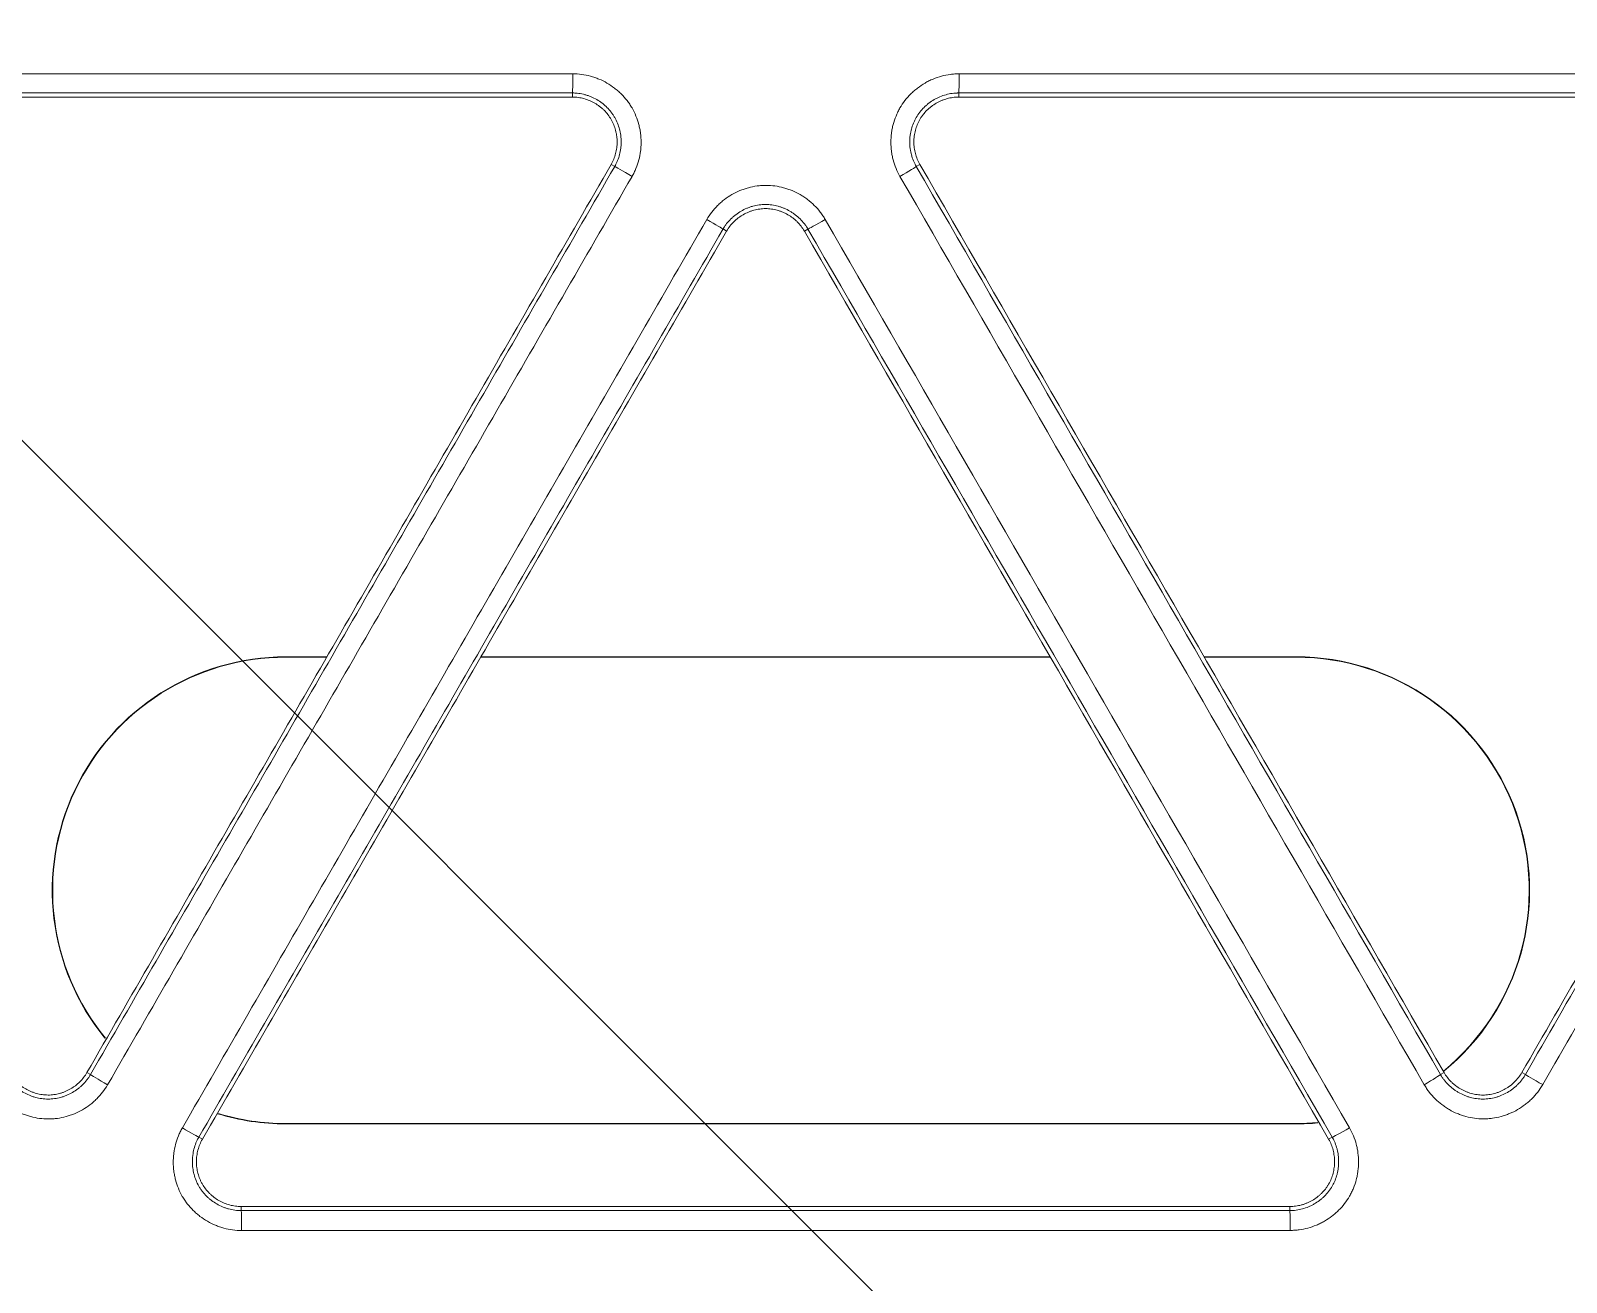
# Model space of a CAD drawing. Header units: inches. Extents: x 405346 to 489838, y -25612 to 14934.
# Drawn here: x 462986.79 to 463024.24, y 4109.05 to 4139.57 of the extents above; entities that cross this region are included whole.
import ezdxf

# ---------------------------------------------------------------- set-up
doc = ezdxf.new("R2010")
doc.units = ezdxf.units.IN
doc.header["$LTSCALE"] = 200
doc.header["$MEASUREMENT"] = 0
doc.layers.add('SS-EQ', color=2, linetype='Continuous', lineweight=20)

# ---------------------------------------------------------------- blocks, each defined once
blk = doc.blocks.new('4way무풍')
at = {"layer": 'SS-EQ'}
for p, q in [((339.635, -339.635), (-339.635, 339.635)), ((205.27, -183.474), (205.27, -183.374)), ((214.692, -183.374), (214.692, -183.474)), ((206.303, -185.166), (206.217, -185.116)), ((213.744, -185.116), (213.657, -185.166)), ((209.033, -186.741), (208.946, -186.691)), ((211.015, -186.692), (210.928, -186.741)), ((199.285, -197.124), (198.28, -197.124)), ((198.28, -197.134), (198.28, -197.124)), ((198.28, -197.134), (199.279, -197.134)), ((203.033, -197.134), (216.928, -197.134)), ((216.923, -197.124), (203.039, -197.124)), ((222.92, -197.124), (220.676, -197.124)), ((220.682, -197.134), (222.92, -197.134)), ((222.92, -197.134), (222.92, -197.124)), ((193.43, -207.264), (193.516, -207.314)), ((226.445, -207.314), (226.531, -207.264)), ((228.427, -207.264), (228.513, -207.314)), ((222.92, -208.506), (198.28, -208.506)), ((198.28, -208.516), (198.28, -208.506)), ((198.28, -208.516), (222.92, -208.516)), ((222.92, -208.506), (222.92, -208.516)), ((196.159, -208.84), (196.246, -208.89)), ((223.716, -208.89), (223.802, -208.84)), ((197.193, -210.531), (197.193, -210.631)), ((222.768, -210.631), (222.768, -210.531))]:
    blk.add_line(p, q, dxfattribs=at)
for centre, radius, start, end in [((198.28, -202.82), 5.696, 90, 219.2428), ((198.28, -202.82), 5.686, 90, 219.3019), ((222.92, -202.82), 5.696, 309.2484, 90), ((222.92, -202.82), 5.686, 309.1978, 90), ((198.28, -202.82), 5.696, 253.0266, 270), ((198.28, -202.82), 5.686, 253.2066, 270), ((222.92, -202.82), 5.686, 270, 275.3747), ((222.92, -202.82), 5.696, 270, 275.3691)]:
    blk.add_arc(centre, radius, start, end, dxfattribs=at)
for centre, major_axis, ratio, start_param, end_param in [((205.269, -182.901), (0, -0.474), 0.024937, 0.034917, 1.556355), ((214.691, -182.901), (0, -0.474), 0.028442, 0.034921, 1.558661), ((206.714, -185.402), (-0.41, 0.237), 0.000374, 0.034907, 1.599735), ((213.247, -185.402), (0.41, 0.237), 0.025098, 4.729311, 6.248268), ((208.536, -186.454), (0.41, -0.237), 0.000088, 4.741604, 6.248279), ((211.424, -186.454), (-0.41, -0.237), 0.025282, 0.034918, 1.586532), ((193.926, -207.551), (-0.41, 0.237), 0.011852, 0.034909, 1.597127), ((226.034, -207.551), (-0.41, -0.237), 0.028052, 1.58547, 3.106672), ((228.923, -207.551), (0.41, -0.237), 0.000178, 3.176499, 4.744635), ((224.212, -208.603), (0.41, 0.237), 0.028239, 3.176513, 4.725917), ((195.749, -208.603), (0.41, -0.237), 0.011675, 4.738951, 6.248276), ((197.193, -211.104), (0, -0.474), 0.017066, 1.546912, 3.106605), ((222.768, -211.104), (0, -0.474), 0.024794, 1.552029, 3.106514)]:
    blk.add_ellipse(centre, major_axis=major_axis, ratio=ratio, start_param=start_param, end_param=end_param, dxfattribs=at)
for points, knots in [([(346.359, 0), (346.359, -27.812), (346.359, -55.624), (346.359, -97.341), (346.359, -111.247), (346.359, -139.059), (346.359, -152.965), (346.359, -180.777), (346.359, -194.683), (346.359, -222.494), (346.359, -236.4), (346.359, -257.259), (346.358, -264.212), (346.359, -272.903), (346.359, -274.641), (346.359, -277.249), (346.359, -278.118), (346.358, -279.856), (346.358, -280.725), (346.358, -282.029), (346.358, -282.463), (346.358, -283.333), (346.359, -283.767), (346.359, -284.419), (346.359, -284.636), (346.359, -285.071), (346.358, -285.288), (346.355, -285.723), (346.353, -285.94), (346.346, -286.374), (346.341, -286.592), (346.322, -287.243), (346.305, -287.678), (346.262, -288.546), (346.236, -288.98), (346.174, -289.849), (346.138, -290.283), (346.078, -290.934), (346.057, -291.151), (346.012, -291.585), (345.894, -292.666), (345.748, -293.741), (345.479, -295.45), (345.327, -296.299), (344.817, -298.834), (344.407, -300.505), (343.687, -302.982), (343.172, -304.624), (342.294, -307.059), (341.638, -308.663), (341.119, -309.858), (340.941, -310.256), (340.714, -310.751), (340.668, -310.85), (340.576, -311.047), (340.437, -311.343), (339.919, -312.422), (339.029, -314.158), (338.177, -315.66), (336.854, -317.881), (335.912, -319.32), (334.41, -321.418), (333.379, -322.796), (331.741, -324.801), (330.589, -326.095), (329.702, -327.051), (329.403, -327.366), (329.024, -327.758), (328.947, -327.836), (328.795, -327.992), (328.566, -328.224), (327.719, -329.07), (326.303, -330.412), (324.35, -332.111), (322.332, -333.722), (320.944, -334.738), (319.535, -335.724), (318.819, -336.202), (317.367, -337.13), (315.893, -338.028), (314.376, -338.866), (313.222, -339.473), (312.835, -339.671), (312.249, -339.963), (312.054, -340.059), (311.662, -340.249), (309.896, -341.094), (308.103, -341.848), (305.68, -342.75), (304.055, -343.316), (302.408, -343.813), (299.923, -344.506), (298.245, -344.898), (295.697, -345.382), (294.842, -345.525), (293.766, -345.682), (293.551, -345.712), (293.12, -345.771), (292.903, -345.799), (292.254, -345.88), (291.821, -345.929), (290.523, -346.062), (289.657, -346.132), (288.357, -346.21), (287.924, -346.232), (287.057, -346.265), (286.624, -346.277), (285.974, -346.288), (285.757, -346.291), (285.323, -346.293), (285.107, -346.294), (284.673, -346.294), (284.456, -346.294), (284.023, -346.294), (283.806, -346.293), (283.156, -346.293), (282.722, -346.293), (281.855, -346.293), (281.421, -346.293), (280.121, -346.293), (279.253, -346.294), (277.519, -346.294), (276.652, -346.294), (274.051, -346.294), (272.316, -346.294), (267.113, -346.294), (263.645, -346.293), (256.708, -346.293), (253.239, -346.294), (242.833, -346.294), (235.896, -346.294), (222.022, -346.294), (215.084, -346.294), (194.273, -346.294), (180.399, -346.294), (152.65, -346.294), (138.775, -346.294), (111.027, -346.294), (97.152, -346.294), (69.404, -346.294), (55.529, -346.294), (34.718, -346.294), (27.78, -346.294), (13.906, -346.294), (6.969, -346.294), (0.032, -346.294)], [0, 0, 0, 0, 0.125, 0.125, 0.1875, 0.1875, 0.25, 0.25, 0.3125, 0.3125, 0.375, 0.375, 0.40625, 0.40625, 0.414063, 0.414063, 0.417969, 0.417969, 0.421875, 0.421875, 0.423828, 0.423828, 0.425781, 0.425781, 0.426758, 0.426758, 0.427734, 0.427734, 0.428711, 0.428711, 0.429688, 0.429688, 0.431641, 0.431641, 0.433594, 0.433594, 0.435547, 0.435547, 0.436523, 0.436523, 0.4375, 0.441406, 0.441406, 0.445313, 0.445313, 0.453125, 0.453125, 0.457031, 0.460938, 0.464844, 0.464844, 0.466797, 0.466797, 0.467285, 0.467285, 0.467773, 0.46875, 0.472656, 0.476563, 0.476563, 0.484375, 0.484375, 0.488281, 0.492188, 0.496094, 0.496094, 0.498047, 0.498047, 0.498535, 0.498535, 0.499023, 0.5, 0.503906, 0.507813, 0.511719, 0.515625, 0.515625, 0.519531, 0.519531, 0.523438, 0.527344, 0.527344, 0.529297, 0.529297, 0.530273, 0.530273, 0.53125, 0.539063, 0.539063, 0.542969, 0.546875, 0.546875, 0.554688, 0.554688, 0.558594, 0.558594, 0.55957, 0.55957, 0.560547, 0.560547, 0.5625, 0.5625, 0.566406, 0.566406, 0.568359, 0.568359, 0.570313, 0.570313, 0.571289, 0.571289, 0.572266, 0.572266, 0.573242, 0.573242, 0.574219, 0.574219, 0.576172, 0.576172, 0.578125, 0.578125, 0.582031, 0.582031, 0.585938, 0.585938, 0.59375, 0.59375, 0.609375, 0.609375, 0.625, 0.625, 0.65625, 0.65625, 0.6875, 0.6875, 0.75, 0.75, 0.8125, 0.8125, 0.875, 0.875, 0.9375, 0.9375, 0.96875, 0.96875, 1, 1, 1, 1]), ([(0.032, -345.099), (6.961, -345.099), (13.891, -345.099), (27.75, -345.099), (34.679, -345.099), (55.467, -345.099), (69.326, -345.098), (97.044, -345.098), (110.903, -345.097), (138.621, -345.096), (152.48, -345.096), (180.197, -345.094), (194.056, -345.092), (214.845, -345.09), (221.774, -345.089), (235.633, -345.086), (242.562, -345.085), (256.421, -345.082), (263.351, -345.081), (272.013, -345.079), (273.745, -345.079), (276.343, -345.079), (277.21, -345.078), (278.942, -345.078), (279.808, -345.077), (281.107, -345.076), (281.541, -345.076), (282.407, -345.076), (282.84, -345.076), (283.706, -345.076), (284.139, -345.076), (284.789, -345.074), (285.005, -345.074), (285.438, -345.071), (285.655, -345.069), (286.304, -345.06), (286.737, -345.049), (287.602, -345.017), (288.034, -344.997), (289.33, -344.922), (290.194, -344.853), (291.488, -344.722), (291.92, -344.673), (292.566, -344.593), (292.782, -344.566), (293.212, -344.508), (294.286, -344.358), (295.351, -344.18), (297.891, -343.699), (299.563, -343.307), (302.039, -342.615), (303.679, -342.118), (305.297, -341.551), (307.709, -340.648), (309.296, -339.976), (311.056, -339.138), (311.349, -338.996), (311.641, -338.853), (311.836, -338.756), (311.933, -338.707), (312.418, -338.464), (312.803, -338.265), (313.951, -337.656), (314.704, -337.236), (316.19, -336.364), (316.921, -335.913), (318.363, -334.982), (319.073, -334.502), (320.472, -333.511), (321.849, -332.491), (323.849, -330.872), (325.784, -329.163), (327.03, -327.964), (327.795, -327.195), (327.947, -327.041), (328.25, -326.729), (328.401, -326.573), (328.849, -326.102), (329.145, -325.785), (330.019, -324.826), (331.153, -323.527), (332.763, -321.515), (333.776, -320.132), (334.759, -318.728), (335.235, -318.016), (336.157, -316.57), (336.603, -315.837), (337.465, -314.35), (338.296, -312.842), (339.065, -311.291), (339.481, -310.406), (339.527, -310.308), (339.618, -310.111), (339.754, -309.815), (340.065, -309.123), (340.322, -308.527), (340.821, -307.331), (341.451, -305.727), (342.288, -303.291), (342.776, -301.648), (343.454, -299.169), (343.836, -297.496), (344.302, -294.959), (344.439, -294.108), (344.619, -292.825), (344.702, -292.181), (344.786, -291.427), (344.82, -291.104), (344.842, -290.888), (344.853, -290.779), (344.946, -289.807), (345.01, -288.942), (345.078, -287.644), (345.096, -287.212), (345.116, -286.563), (345.122, -286.347), (345.13, -285.914), (345.133, -285.698), (345.138, -285.266), (345.139, -285.049), (345.14, -284.617), (345.14, -284.4), (345.141, -283.752), (345.141, -283.319), (345.141, -282.67), (345.141, -282.454), (345.141, -282.021), (345.141, -281.805), (345.142, -281.156), (345.142, -280.724), (345.143, -279.426), (345.143, -278.561), (345.144, -276.831), (345.144, -275.966), (345.145, -273.37), (345.145, -271.64), (345.146, -262.989), (345.148, -256.069), (345.152, -235.306), (345.154, -221.465), (345.157, -193.782), (345.159, -179.94), (345.161, -152.257), (345.161, -138.416), (345.162, -110.732), (345.163, -69.208), (345.164, -27.683), (345.164, 0)], [0, 0, 0, 0, 0.03125, 0.03125, 0.0625, 0.0625, 0.125, 0.125, 0.1875, 0.1875, 0.25, 0.25, 0.3125, 0.3125, 0.34375, 0.34375, 0.375, 0.375, 0.40625, 0.40625, 0.414063, 0.414063, 0.417969, 0.417969, 0.421875, 0.421875, 0.423828, 0.423828, 0.425781, 0.425781, 0.427734, 0.427734, 0.428711, 0.428711, 0.429688, 0.429688, 0.431641, 0.431641, 0.433594, 0.433594, 0.4375, 0.4375, 0.439453, 0.439453, 0.44043, 0.44043, 0.441406, 0.445313, 0.445313, 0.453125, 0.453125, 0.457031, 0.460938, 0.460938, 0.46875, 0.46875, 0.469727, 0.470215, 0.470215, 0.470703, 0.470703, 0.472656, 0.472656, 0.476563, 0.476563, 0.480469, 0.480469, 0.484375, 0.484375, 0.488281, 0.492188, 0.496094, 0.5, 0.5, 0.500977, 0.500977, 0.501953, 0.501953, 0.503906, 0.503906, 0.507813, 0.511719, 0.515625, 0.515625, 0.519531, 0.519531, 0.523438, 0.523438, 0.527344, 0.53125, 0.53125, 0.531738, 0.531738, 0.532227, 0.533203, 0.535156, 0.535156, 0.539063, 0.542969, 0.546875, 0.546875, 0.554688, 0.554688, 0.558594, 0.558594, 0.560547, 0.561523, 0.562012, 0.562012, 0.5625, 0.5625, 0.566406, 0.566406, 0.568359, 0.568359, 0.569336, 0.569336, 0.570313, 0.570313, 0.571289, 0.571289, 0.572266, 0.572266, 0.574219, 0.574219, 0.575195, 0.575195, 0.576172, 0.576172, 0.578125, 0.578125, 0.582031, 0.582031, 0.585938, 0.585938, 0.59375, 0.59375, 0.625, 0.625, 0.6875, 0.6875, 0.75, 0.75, 0.8125, 0.8125, 0.875, 1, 1, 1, 1]), ([(179.703, -182.91), (183.966, -182.909), (188.229, -182.909), (196.756, -182.908), (201.018, -182.908), (205.281, -182.907)], [0, 0, 0, 0, 0.5, 0.5, 1, 1, 1, 1]), ([(205.281, -182.907), (205.354, -182.907), (205.427, -182.912), (205.57, -182.932), (205.641, -182.946), (205.747, -182.975), (205.781, -182.985), (205.833, -183.003), (205.851, -183.01), (205.885, -183.022), (205.902, -183.029), (205.986, -183.064), (206.116, -183.129), (206.237, -183.209), (206.309, -183.264), (206.324, -183.276), (206.352, -183.299), (206.394, -183.334), (206.434, -183.371), (206.511, -183.448), (206.559, -183.502), (206.626, -183.588), (206.647, -183.618), (206.688, -183.678), (206.707, -183.709), (206.762, -183.804), (206.826, -183.935), (206.872, -184.072), (206.895, -184.16), (206.899, -184.178), (206.907, -184.214), (206.911, -184.231), (206.922, -184.285), (206.928, -184.321), (206.942, -184.429), (206.946, -184.502), (206.946, -184.61), (206.945, -184.665), (206.94, -184.72), (206.937, -184.756), (206.935, -184.774), (206.923, -184.865), (206.895, -185.008), (206.849, -185.145), (206.808, -185.246), (206.793, -185.279), (206.761, -185.345), (206.744, -185.378), (206.725, -185.409)], [0, 0, 0, 0, 0.0625, 0.0625, 0.125, 0.125, 0.15625, 0.15625, 0.171875, 0.171875, 0.1875, 0.1875, 0.25, 0.3125, 0.3125, 0.328125, 0.328125, 0.34375, 0.375, 0.375, 0.4375, 0.4375, 0.46875, 0.46875, 0.5, 0.5, 0.5625, 0.625, 0.625, 0.640625, 0.640625, 0.65625, 0.65625, 0.6875, 0.6875, 0.75, 0.75, 0.78125, 0.796875, 0.796875, 0.8125, 0.8125, 0.875, 0.9375, 0.9375, 0.96875, 0.96875, 1, 1, 1, 1]), ([(213.26, -185.409), (213.223, -185.345), (213.191, -185.28), (213.136, -185.146), (213.113, -185.077), (213.085, -184.972), (213.077, -184.936), (213.066, -184.882), (213.063, -184.864), (213.057, -184.828), (213.055, -184.81), (213.043, -184.72), (213.034, -184.575), (213.043, -184.43), (213.055, -184.339), (213.058, -184.321), (213.063, -184.285), (213.067, -184.267), (213.077, -184.213), (213.085, -184.178), (213.113, -184.073), (213.136, -184.004), (213.177, -183.904), (213.192, -183.87), (213.224, -183.805), (213.242, -183.772), (213.296, -183.677), (213.377, -183.557), (213.473, -183.448), (213.538, -183.384), (213.551, -183.372), (213.578, -183.347), (213.592, -183.334), (213.633, -183.298), (213.661, -183.275), (213.748, -183.209), (213.808, -183.169), (213.902, -183.115), (213.95, -183.089), (214, -183.065), (214.033, -183.05), (214.05, -183.043), (214.134, -183.007), (214.272, -182.96), (214.414, -182.931), (214.522, -182.916), (214.558, -182.913), (214.631, -182.908), (214.668, -182.906), (214.705, -182.906)], [0, 0, 0, 0, 0.0625, 0.0625, 0.125, 0.125, 0.15625, 0.15625, 0.171875, 0.171875, 0.1875, 0.1875, 0.25, 0.3125, 0.3125, 0.328125, 0.328125, 0.34375, 0.34375, 0.375, 0.375, 0.4375, 0.4375, 0.46875, 0.46875, 0.5, 0.5, 0.5625, 0.625, 0.625, 0.640625, 0.640625, 0.65625, 0.65625, 0.6875, 0.6875, 0.75, 0.75, 0.78125, 0.796875, 0.796875, 0.8125, 0.8125, 0.875, 0.9375, 0.9375, 0.96875, 0.96875, 1, 1, 1, 1]), ([(214.705, -182.906), (216.837, -182.906), (218.968, -182.906), (221.633, -182.905), (222.166, -182.905), (223.232, -182.905), (223.765, -182.905), (225.364, -182.905), (226.43, -182.905), (231.759, -182.905), (236.021, -182.904), (240.284, -182.904)], [0, 0, 0, 0, 0.25, 0.25, 0.3125, 0.3125, 0.375, 0.375, 0.5, 0.5, 1, 1, 1, 1]), ([(205.27, -183.374), (201.008, -183.374), (196.745, -183.374), (188.22, -183.374), (183.958, -183.374), (179.695, -183.374)], [0, 0, 0, 0, 0.5, 0.5, 1, 1, 1, 1]), ([(205.27, -183.474), (201.008, -183.474), (196.745, -183.474), (188.22, -183.474), (183.958, -183.474), (179.695, -183.474)], [0, 0, 0, 0, 0.5, 0.5, 1, 1, 1, 1]), ([(206.303, -185.166), (206.305, -185.163), (206.307, -185.16), (206.31, -185.154), (206.315, -185.146), (206.319, -185.137), (206.329, -185.119), (206.335, -185.108), (206.352, -185.072), (206.363, -185.048), (206.392, -184.976), (206.425, -184.878), (206.444, -184.776), (206.453, -184.711), (206.454, -184.698), (206.457, -184.672), (206.458, -184.659), (206.46, -184.62), (206.461, -184.594), (206.461, -184.516), (206.457, -184.464), (206.448, -184.387), (206.443, -184.361), (206.433, -184.309), (206.428, -184.284), (206.408, -184.208), (206.391, -184.159), (206.352, -184.063), (206.329, -184.016), (206.29, -183.948), (206.276, -183.926), (206.247, -183.883), (206.232, -183.862), (206.184, -183.8), (206.15, -183.762), (206.094, -183.707), (206.066, -183.68), (206.036, -183.655), (206.016, -183.639), (206.005, -183.63), (205.953, -183.591), (205.867, -183.533), (205.774, -183.487), (205.702, -183.457), (205.677, -183.448), (205.628, -183.431), (205.603, -183.423), (205.527, -183.402), (205.477, -183.392), (205.4, -183.381), (205.361, -183.377), (205.315, -183.375), (205.293, -183.374), (205.283, -183.374), (205.276, -183.374), (205.273, -183.374), (205.27, -183.374)], [0, 0, 0, 0, 0.003906, 0.003906, 0.007813, 0.015625, 0.015625, 0.03125, 0.03125, 0.0625, 0.0625, 0.125, 0.1875, 0.1875, 0.203125, 0.203125, 0.21875, 0.21875, 0.25, 0.25, 0.3125, 0.3125, 0.34375, 0.34375, 0.375, 0.375, 0.4375, 0.4375, 0.5, 0.5, 0.53125, 0.53125, 0.5625, 0.5625, 0.625, 0.625, 0.65625, 0.671875, 0.671875, 0.6875, 0.6875, 0.75, 0.8125, 0.8125, 0.84375, 0.84375, 0.875, 0.875, 0.9375, 0.9375, 0.96875, 0.984375, 0.992188, 0.996094, 0.996094, 1, 1, 1, 1]), ([(205.27, -183.474), (205.318, -183.474), (205.366, -183.478), (205.461, -183.491), (205.554, -183.51), (205.644, -183.541), (205.71, -183.569), (205.732, -183.579), (205.775, -183.6), (205.796, -183.611), (205.857, -183.647), (205.897, -183.673), (205.954, -183.717), (205.972, -183.732), (206.009, -183.763), (206.026, -183.779), (206.077, -183.83), (206.14, -183.901), (206.193, -183.98), (206.229, -184.042), (206.241, -184.064), (206.262, -184.107), (206.271, -184.128), (206.298, -184.194), (206.313, -184.239), (206.331, -184.308), (206.339, -184.343), (206.346, -184.378), (206.349, -184.402), (206.351, -184.414), (206.359, -184.474), (206.365, -184.569), (206.359, -184.664), (206.35, -184.735), (206.346, -184.759), (206.337, -184.806), (206.331, -184.829), (206.313, -184.898), (206.298, -184.943), (206.262, -185.031), (206.242, -185.074), (206.217, -185.116)], [0, 0, 0, 0, 0.0625, 0.0625, 0.125, 0.1875, 0.1875, 0.21875, 0.21875, 0.25, 0.25, 0.3125, 0.3125, 0.34375, 0.34375, 0.375, 0.375, 0.4375, 0.5, 0.5, 0.53125, 0.53125, 0.5625, 0.5625, 0.625, 0.625, 0.65625, 0.671875, 0.671875, 0.6875, 0.6875, 0.75, 0.8125, 0.8125, 0.84375, 0.84375, 0.875, 0.875, 0.9375, 0.9375, 1, 1, 1, 1]), ([(214.692, -183.374), (214.688, -183.374), (214.685, -183.374), (214.678, -183.374), (214.669, -183.374), (214.659, -183.375), (214.639, -183.375), (214.626, -183.376), (214.587, -183.379), (214.561, -183.381), (214.483, -183.392), (214.382, -183.413), (214.284, -183.447), (214.223, -183.472), (214.211, -183.477), (214.187, -183.488), (214.152, -183.505), (214.118, -183.524), (214.05, -183.563), (214.007, -183.591), (213.945, -183.639), (213.925, -183.655), (213.885, -183.689), (213.866, -183.707), (213.81, -183.762), (213.741, -183.84), (213.683, -183.926), (213.644, -183.994), (213.631, -184.017), (213.608, -184.064), (213.598, -184.088), (213.568, -184.16), (213.552, -184.209), (213.532, -184.285), (213.524, -184.323), (213.517, -184.361), (213.513, -184.387), (213.511, -184.4), (213.502, -184.465), (213.496, -184.569), (213.502, -184.673), (213.512, -184.75), (213.517, -184.776), (213.527, -184.828), (213.532, -184.853), (213.552, -184.929), (213.569, -184.978), (213.598, -185.05), (213.614, -185.085), (213.635, -185.126), (213.646, -185.146), (213.651, -185.155), (213.654, -185.16), (213.655, -185.163), (213.657, -185.166)], [0, 0, 0, 0, 0.003906, 0.003906, 0.007812, 0.015625, 0.015625, 0.03125, 0.03125, 0.0625, 0.0625, 0.125, 0.1875, 0.1875, 0.203125, 0.203125, 0.21875, 0.25, 0.25, 0.3125, 0.3125, 0.34375, 0.34375, 0.375, 0.375, 0.4375, 0.5, 0.5, 0.53125, 0.53125, 0.5625, 0.5625, 0.625, 0.625, 0.65625, 0.671875, 0.671875, 0.6875, 0.6875, 0.75, 0.8125, 0.8125, 0.84375, 0.84375, 0.875, 0.875, 0.9375, 0.9375, 0.96875, 0.984375, 0.992188, 0.996094, 0.996094, 1, 1, 1, 1]), ([(213.744, -185.116), (213.72, -185.074), (213.699, -185.031), (213.663, -184.942), (213.633, -184.852), (213.615, -184.759), (213.605, -184.688), (213.603, -184.664), (213.6, -184.616), (213.599, -184.592), (213.599, -184.521), (213.602, -184.473), (213.612, -184.402), (213.615, -184.379), (213.625, -184.332), (213.63, -184.308), (213.648, -184.239), (213.678, -184.148), (213.72, -184.063), (213.756, -184.001), (213.769, -183.98), (213.796, -183.94), (213.81, -183.921), (213.853, -183.865), (213.885, -183.829), (213.935, -183.779), (213.962, -183.755), (213.989, -183.732), (214.008, -183.717), (214.017, -183.709), (214.065, -183.673), (214.144, -183.62), (214.23, -183.578), (214.296, -183.55), (214.318, -183.542), (214.364, -183.526), (214.386, -183.519), (214.455, -183.5), (214.502, -183.491), (214.596, -183.478), (214.644, -183.474), (214.692, -183.474)], [0, 0, 0, 0, 0.0625, 0.0625, 0.125, 0.1875, 0.1875, 0.21875, 0.21875, 0.25, 0.25, 0.3125, 0.3125, 0.34375, 0.34375, 0.375, 0.375, 0.4375, 0.5, 0.5, 0.53125, 0.53125, 0.5625, 0.5625, 0.625, 0.625, 0.65625, 0.671875, 0.671875, 0.6875, 0.6875, 0.75, 0.8125, 0.8125, 0.84375, 0.84375, 0.875, 0.875, 0.9375, 0.9375, 1, 1, 1, 1]), ([(240.266, -183.374), (236.005, -183.374), (231.742, -183.374), (226.414, -183.374), (225.349, -183.374), (223.75, -183.374), (223.217, -183.374), (222.152, -183.374), (221.619, -183.374), (218.955, -183.374), (216.823, -183.374), (214.692, -183.374)], [0, 0, 0, 0, 0.5, 0.5, 0.625, 0.625, 0.6875, 0.6875, 0.75, 0.75, 1, 1, 1, 1]), ([(240.266, -183.474), (236.005, -183.474), (231.743, -183.474), (226.415, -183.474), (225.349, -183.474), (223.218, -183.474), (222.152, -183.474), (218.955, -183.474), (216.823, -183.474), (214.692, -183.474)], [0, 0, 0, 0, 0.5, 0.5, 0.625, 0.625, 0.75, 0.75, 1, 1, 1, 1]), ([(193.43, -207.264), (194.496, -205.419), (195.561, -203.573), (197.692, -199.882), (198.758, -198.036), (200.889, -194.345), (201.955, -192.499), (204.086, -188.807), (205.152, -186.962), (206.217, -185.116)], [0, 0, 0, 0, 0.25, 0.25, 0.5, 0.5, 0.75, 0.75, 1, 1, 1, 1]), ([(193.516, -207.314), (194.582, -205.468), (195.647, -203.623), (197.778, -199.931), (198.844, -198.086), (200.975, -194.394), (202.041, -192.548), (204.172, -188.857), (205.238, -187.011), (206.303, -185.166)], [0, 0, 0, 0, 0.25, 0.25, 0.5, 0.5, 0.75, 0.75, 1, 1, 1, 1]), ([(228.427, -207.264), (229.492, -205.419), (230.558, -203.573), (232.689, -199.881), (233.755, -198.036), (235.087, -195.728), (235.353, -195.267), (235.886, -194.344), (236.153, -193.883), (236.685, -192.96), (236.952, -192.498), (237.485, -191.576), (237.751, -191.114), (239.083, -188.807), (240.149, -186.962), (241.214, -185.116)], [0, 0, 0, 0, 0.25, 0.25, 0.5, 0.5, 0.5625, 0.5625, 0.625, 0.625, 0.6875, 0.6875, 0.75, 0.75, 1, 1, 1, 1]), ([(228.513, -207.314), (229.578, -205.468), (230.644, -203.622), (232.775, -199.931), (233.841, -198.085), (235.173, -195.778), (235.439, -195.317), (235.972, -194.394), (236.239, -193.932), (236.771, -193.009), (237.038, -192.548), (237.57, -191.625), (237.837, -191.164), (239.169, -188.857), (240.234, -187.011), (241.3, -185.166)], [0, 0, 0, 0, 0.25, 0.25, 0.5, 0.5, 0.5625, 0.5625, 0.625, 0.625, 0.6875, 0.6875, 0.75, 0.75, 1, 1, 1, 1]), ([(206.725, -185.409), (205.659, -187.255), (204.593, -189.101), (202.461, -192.794), (201.396, -194.64), (199.264, -198.332), (198.198, -200.178), (196.066, -203.87), (195, -205.716), (193.934, -207.562)], [0, 0, 0, 0, 0.25, 0.25, 0.5, 0.5, 0.75, 0.75, 1, 1, 1, 1]), ([(208.548, -186.461), (208.585, -186.398), (208.625, -186.337), (208.714, -186.223), (208.762, -186.169), (208.839, -186.092), (208.866, -186.067), (208.907, -186.031), (208.921, -186.019), (208.95, -185.996), (208.964, -185.985), (209.036, -185.929), (209.157, -185.849), (209.287, -185.784), (209.372, -185.749), (209.389, -185.742), (209.423, -185.729), (209.44, -185.723), (209.492, -185.705), (209.527, -185.695), (209.631, -185.666), (209.702, -185.652), (209.81, -185.637), (209.846, -185.633), (209.919, -185.629), (209.956, -185.627), (210.065, -185.627), (210.21, -185.637), (210.352, -185.666), (210.44, -185.69), (210.458, -185.695), (210.493, -185.706), (210.51, -185.711), (210.562, -185.729), (210.596, -185.742), (210.697, -185.784), (210.761, -185.816), (210.856, -185.87), (210.902, -185.899), (210.947, -185.93), (210.977, -185.951), (210.992, -185.962), (211.064, -186.018), (211.174, -186.113), (211.27, -186.221), (211.337, -186.308), (211.358, -186.337), (211.399, -186.398), (211.419, -186.429), (211.437, -186.461)], [0, 0, 0, 0, 0.0625, 0.0625, 0.125, 0.125, 0.15625, 0.15625, 0.171875, 0.171875, 0.1875, 0.1875, 0.25, 0.3125, 0.3125, 0.328125, 0.328125, 0.34375, 0.34375, 0.375, 0.375, 0.4375, 0.4375, 0.46875, 0.46875, 0.5, 0.5, 0.5625, 0.625, 0.625, 0.640625, 0.640625, 0.65625, 0.65625, 0.6875, 0.6875, 0.75, 0.75, 0.78125, 0.796875, 0.796875, 0.8125, 0.8125, 0.875, 0.9375, 0.9375, 0.96875, 0.96875, 1, 1, 1, 1]), ([(241.728, -185.406), (240.662, -187.252), (239.596, -189.098), (238.264, -191.405), (237.997, -191.867), (237.464, -192.79), (237.198, -193.251), (236.665, -194.174), (236.398, -194.636), (235.865, -195.559), (235.599, -196.02), (234.266, -198.328), (233.2, -200.174), (231.068, -203.866), (230.002, -205.712), (228.936, -207.558)], [0, 0, 0, 0, 0.25, 0.25, 0.3125, 0.3125, 0.375, 0.375, 0.4375, 0.4375, 0.5, 0.5, 0.75, 0.75, 1, 1, 1, 1]), ([(211.015, -186.692), (211.013, -186.689), (211.011, -186.686), (211.008, -186.68), (211.003, -186.672), (210.998, -186.663), (210.987, -186.647), (210.98, -186.636), (210.958, -186.603), (210.943, -186.582), (210.895, -186.52), (210.826, -186.443), (210.748, -186.375), (210.696, -186.335), (210.685, -186.327), (210.664, -186.312), (210.631, -186.29), (210.598, -186.269), (210.531, -186.23), (210.484, -186.207), (210.412, -186.177), (210.388, -186.168), (210.339, -186.151), (210.314, -186.143), (210.238, -186.122), (210.187, -186.112), (210.085, -186.098), (210.033, -186.094), (209.954, -186.094), (209.928, -186.095), (209.876, -186.099), (209.85, -186.101), (209.773, -186.112), (209.722, -186.122), (209.647, -186.143), (209.61, -186.154), (209.573, -186.168), (209.548, -186.177), (209.536, -186.182), (209.476, -186.207), (209.383, -186.253), (209.296, -186.311), (209.234, -186.358), (209.214, -186.375), (209.174, -186.409), (209.155, -186.427), (209.099, -186.482), (209.065, -186.52), (209.017, -186.582), (208.994, -186.614), (208.97, -186.652), (208.958, -186.671), (208.953, -186.68), (208.949, -186.686), (208.948, -186.688), (208.946, -186.691)], [0, 0, 0, 0, 0.003906, 0.003906, 0.007812, 0.015625, 0.015625, 0.03125, 0.03125, 0.0625, 0.0625, 0.125, 0.1875, 0.1875, 0.203125, 0.203125, 0.21875, 0.25, 0.25, 0.3125, 0.3125, 0.34375, 0.34375, 0.375, 0.375, 0.4375, 0.4375, 0.5, 0.5, 0.53125, 0.53125, 0.5625, 0.5625, 0.625, 0.625, 0.65625, 0.671875, 0.671875, 0.6875, 0.6875, 0.75, 0.8125, 0.8125, 0.84375, 0.84375, 0.875, 0.875, 0.9375, 0.9375, 0.96875, 0.984375, 0.992188, 0.996094, 0.996094, 1, 1, 1, 1]), ([(195.757, -208.614), (196.823, -206.768), (197.888, -204.922), (200.02, -201.23), (201.086, -199.384), (203.218, -195.692), (204.284, -193.846), (206.416, -190.154), (207.482, -188.307), (208.548, -186.461)], [0, 0, 0, 0, 0.25, 0.25, 0.5, 0.5, 0.75, 0.75, 1, 1, 1, 1]), ([(209.033, -186.741), (209.057, -186.7), (209.084, -186.66), (209.143, -186.584), (209.206, -186.513), (209.278, -186.451), (209.325, -186.414), (209.335, -186.407), (209.355, -186.393), (209.384, -186.373), (209.415, -186.354), (209.476, -186.319), (209.519, -186.298), (209.585, -186.27), (209.607, -186.261), (209.653, -186.246), (209.676, -186.239), (209.745, -186.22), (209.838, -186.201), (209.933, -186.194), (210.005, -186.194), (210.029, -186.195), (210.077, -186.198), (210.1, -186.201), (210.171, -186.211), (210.218, -186.22), (210.286, -186.239), (210.32, -186.25), (210.354, -186.262), (210.377, -186.27), (210.388, -186.275), (210.443, -186.298), (210.528, -186.34), (210.608, -186.393), (210.665, -186.436), (210.683, -186.452), (210.72, -186.483), (210.737, -186.499), (210.788, -186.55), (210.819, -186.585), (210.878, -186.66), (210.904, -186.7), (210.928, -186.741)], [0, 0, 0, 0, 0.0625, 0.0625, 0.125, 0.1875, 0.1875, 0.203125, 0.203125, 0.21875, 0.25, 0.25, 0.3125, 0.3125, 0.34375, 0.34375, 0.375, 0.375, 0.4375, 0.5, 0.5, 0.53125, 0.53125, 0.5625, 0.5625, 0.625, 0.625, 0.65625, 0.671875, 0.671875, 0.6875, 0.6875, 0.75, 0.8125, 0.8125, 0.84375, 0.84375, 0.875, 0.875, 0.9375, 0.9375, 1, 1, 1, 1]), ([(208.946, -186.691), (207.88, -188.537), (206.815, -190.383), (204.683, -194.074), (203.618, -195.92), (201.487, -199.611), (200.421, -201.457), (198.29, -205.148), (197.224, -206.994), (196.159, -208.84)], [0, 0, 0, 0, 0.25, 0.25, 0.5, 0.5, 0.75, 0.75, 1, 1, 1, 1]), ([(209.033, -186.741), (207.967, -188.587), (206.902, -190.433), (204.77, -194.124), (203.705, -195.97), (201.574, -199.662), (200.508, -201.507), (198.377, -205.199), (197.311, -207.044), (196.246, -208.89)], [0, 0, 0, 0, 0.25, 0.25, 0.5, 0.5, 0.75, 0.75, 1, 1, 1, 1]), ([(191.448, -207.314), (191.45, -207.317), (191.451, -207.32), (191.455, -207.325), (191.46, -207.334), (191.465, -207.342), (191.475, -207.359), (191.482, -207.37), (191.504, -207.403), (191.52, -207.424), (191.568, -207.485), (191.636, -207.563), (191.715, -207.631), (191.767, -207.67), (191.778, -207.678), (191.799, -207.693), (191.831, -207.716), (191.864, -207.736), (191.932, -207.775), (191.978, -207.798), (192.05, -207.828), (192.074, -207.837), (192.124, -207.854), (192.149, -207.862), (192.225, -207.883), (192.275, -207.893), (192.378, -207.907), (192.43, -207.911), (192.508, -207.911), (192.534, -207.91), (192.587, -207.906), (192.612, -207.904), (192.69, -207.893), (192.74, -207.883), (192.815, -207.862), (192.853, -207.851), (192.889, -207.837), (192.914, -207.828), (192.926, -207.823), (192.987, -207.798), (193.08, -207.752), (193.166, -207.694), (193.228, -207.647), (193.249, -207.63), (193.288, -207.596), (193.307, -207.578), (193.363, -207.523), (193.397, -207.485), (193.445, -207.423), (193.468, -207.392), (193.492, -207.353), (193.504, -207.334), (193.509, -207.325), (193.513, -207.32), (193.514, -207.317), (193.516, -207.314)], [0, 0, 0, 0, 0.003906, 0.003906, 0.007812, 0.015625, 0.015625, 0.03125, 0.03125, 0.0625, 0.0625, 0.125, 0.1875, 0.1875, 0.203125, 0.203125, 0.21875, 0.25, 0.25, 0.3125, 0.3125, 0.34375, 0.34375, 0.375, 0.375, 0.4375, 0.4375, 0.5, 0.5, 0.53125, 0.53125, 0.5625, 0.5625, 0.625, 0.625, 0.65625, 0.671875, 0.671875, 0.6875, 0.6875, 0.75, 0.8125, 0.8125, 0.84375, 0.84375, 0.875, 0.875, 0.9375, 0.9375, 0.96875, 0.984375, 0.992187, 0.996094, 0.996094, 1, 1, 1, 1]), ([(193.43, -207.264), (193.406, -207.306), (193.379, -207.346), (193.32, -207.421), (193.257, -207.492), (193.186, -207.555), (193.138, -207.591), (193.128, -207.598), (193.109, -207.612), (193.079, -207.633), (193.048, -207.652), (192.987, -207.687), (192.944, -207.708), (192.878, -207.736), (192.856, -207.744), (192.81, -207.76), (192.787, -207.767), (192.718, -207.786), (192.625, -207.805), (192.53, -207.812), (192.458, -207.811), (192.434, -207.811), (192.386, -207.807), (192.363, -207.805), (192.292, -207.795), (192.245, -207.786), (192.177, -207.767), (192.143, -207.756), (192.109, -207.744), (192.086, -207.735), (192.075, -207.731), (192.02, -207.708), (191.935, -207.665), (191.855, -207.613), (191.798, -207.569), (191.78, -207.554), (191.743, -207.523), (191.726, -207.506), (191.675, -207.456), (191.644, -207.421), (191.585, -207.346), (191.559, -207.306), (191.535, -207.264)], [0, 0, 0, 0, 0.0625, 0.0625, 0.125, 0.1875, 0.1875, 0.203125, 0.203125, 0.21875, 0.25, 0.25, 0.3125, 0.3125, 0.34375, 0.34375, 0.375, 0.375, 0.4375, 0.5, 0.5, 0.53125, 0.53125, 0.5625, 0.5625, 0.625, 0.625, 0.65625, 0.671875, 0.671875, 0.6875, 0.6875, 0.75, 0.8125, 0.8125, 0.84375, 0.84375, 0.875, 0.875, 0.9375, 0.9375, 1, 1, 1, 1]), ([(226.445, -207.314), (226.446, -207.317), (226.448, -207.32), (226.451, -207.326), (226.456, -207.334), (226.461, -207.343), (226.472, -207.359), (226.479, -207.37), (226.501, -207.403), (226.516, -207.424), (226.564, -207.486), (226.633, -207.563), (226.712, -207.631), (226.764, -207.671), (226.774, -207.678), (226.796, -207.694), (226.828, -207.716), (226.861, -207.736), (226.928, -207.775), (226.975, -207.798), (227.047, -207.828), (227.071, -207.837), (227.12, -207.855), (227.146, -207.862), (227.221, -207.883), (227.272, -207.893), (227.374, -207.907), (227.426, -207.911), (227.505, -207.911), (227.531, -207.91), (227.583, -207.907), (227.609, -207.904), (227.686, -207.893), (227.737, -207.883), (227.812, -207.862), (227.849, -207.851), (227.886, -207.838), (227.91, -207.828), (227.923, -207.823), (227.983, -207.798), (228.076, -207.752), (228.163, -207.694), (228.225, -207.647), (228.245, -207.631), (228.285, -207.596), (228.304, -207.578), (228.359, -207.523), (228.394, -207.485), (228.441, -207.423), (228.464, -207.392), (228.489, -207.353), (228.501, -207.334), (228.506, -207.325), (228.509, -207.32), (228.511, -207.317), (228.513, -207.314)], [0, 0, 0, 0, 0.003906, 0.003906, 0.007812, 0.015625, 0.015625, 0.03125, 0.03125, 0.0625, 0.0625, 0.125, 0.1875, 0.1875, 0.203125, 0.203125, 0.21875, 0.25, 0.25, 0.3125, 0.3125, 0.34375, 0.34375, 0.375, 0.375, 0.4375, 0.4375, 0.5, 0.5, 0.53125, 0.53125, 0.5625, 0.5625, 0.625, 0.625, 0.65625, 0.671875, 0.671875, 0.6875, 0.6875, 0.75, 0.8125, 0.8125, 0.84375, 0.84375, 0.875, 0.875, 0.9375, 0.9375, 0.96875, 0.984375, 0.992188, 0.996094, 0.996094, 1, 1, 1, 1]), ([(228.427, -207.264), (228.403, -207.306), (228.376, -207.346), (228.317, -207.422), (228.254, -207.492), (228.182, -207.555), (228.134, -207.591), (228.125, -207.598), (228.105, -207.612), (228.076, -207.633), (228.045, -207.652), (227.983, -207.687), (227.941, -207.708), (227.875, -207.736), (227.852, -207.744), (227.807, -207.76), (227.784, -207.767), (227.715, -207.786), (227.622, -207.805), (227.527, -207.812), (227.455, -207.812), (227.431, -207.811), (227.383, -207.807), (227.359, -207.805), (227.289, -207.795), (227.242, -207.786), (227.173, -207.767), (227.139, -207.756), (227.106, -207.744), (227.083, -207.735), (227.072, -207.731), (227.017, -207.708), (226.931, -207.665), (226.852, -207.613), (226.795, -207.569), (226.776, -207.554), (226.74, -207.523), (226.723, -207.506), (226.672, -207.456), (226.64, -207.421), (226.582, -207.346), (226.555, -207.306), (226.531, -207.264)], [0, 0, 0, 0, 0.0625, 0.0625, 0.125, 0.1875, 0.1875, 0.203125, 0.203125, 0.21875, 0.25, 0.25, 0.3125, 0.3125, 0.34375, 0.34375, 0.375, 0.375, 0.4375, 0.5, 0.5, 0.53125, 0.53125, 0.5625, 0.5625, 0.625, 0.625, 0.65625, 0.671875, 0.671875, 0.6875, 0.6875, 0.75, 0.8125, 0.8125, 0.84375, 0.84375, 0.875, 0.875, 0.9375, 0.9375, 1, 1, 1, 1]), ([(193.934, -207.562), (193.898, -207.625), (193.857, -207.686), (193.768, -207.8), (193.721, -207.854), (193.643, -207.931), (193.616, -207.956), (193.575, -207.992), (193.561, -208.004), (193.533, -208.027), (193.518, -208.038), (193.446, -208.094), (193.325, -208.174), (193.195, -208.239), (193.111, -208.274), (193.094, -208.281), (193.059, -208.294), (193.042, -208.3), (192.99, -208.318), (192.956, -208.328), (192.851, -208.357), (192.78, -208.371), (192.672, -208.386), (192.636, -208.39), (192.563, -208.395), (192.526, -208.396), (192.417, -208.396), (192.272, -208.386), (192.13, -208.357), (192.042, -208.333), (192.024, -208.328), (191.989, -208.317), (191.972, -208.312), (191.92, -208.294), (191.886, -208.281), (191.786, -208.239), (191.721, -208.207), (191.626, -208.152), (191.58, -208.124), (191.535, -208.093), (191.505, -208.071), (191.49, -208.061), (191.418, -208.005), (191.308, -207.91), (191.212, -207.802), (191.145, -207.715), (191.124, -207.686), (191.083, -207.625), (191.064, -207.594), (191.045, -207.562)], [0, 0, 0, 0, 0.0625, 0.0625, 0.125, 0.125, 0.15625, 0.15625, 0.171875, 0.171875, 0.1875, 0.1875, 0.25, 0.3125, 0.3125, 0.328125, 0.328125, 0.34375, 0.34375, 0.375, 0.375, 0.4375, 0.4375, 0.46875, 0.46875, 0.5, 0.5, 0.5625, 0.625, 0.625, 0.640625, 0.640625, 0.65625, 0.65625, 0.6875, 0.6875, 0.75, 0.75, 0.78125, 0.796875, 0.796875, 0.8125, 0.8125, 0.875, 0.9375, 0.9375, 0.96875, 0.96875, 1, 1, 1, 1]), ([(228.936, -207.558), (228.899, -207.622), (228.859, -207.682), (228.77, -207.797), (228.722, -207.851), (228.645, -207.928), (228.618, -207.953), (228.577, -207.989), (228.563, -208.001), (228.534, -208.024), (228.52, -208.035), (228.448, -208.091), (228.327, -208.171), (228.197, -208.235), (228.112, -208.271), (228.095, -208.277), (228.061, -208.29), (228.044, -208.297), (227.992, -208.314), (227.957, -208.325), (227.852, -208.354), (227.782, -208.368), (227.674, -208.383), (227.638, -208.386), (227.565, -208.391), (227.528, -208.393), (227.418, -208.393), (227.274, -208.383), (227.132, -208.354), (227.044, -208.33), (227.026, -208.325), (226.991, -208.314), (226.974, -208.308), (226.922, -208.291), (226.888, -208.278), (226.787, -208.236), (226.722, -208.204), (226.628, -208.149), (226.582, -208.121), (226.537, -208.09), (226.507, -208.068), (226.492, -208.057), (226.419, -208.002), (226.31, -207.907), (226.214, -207.798), (226.147, -207.712), (226.126, -207.683), (226.085, -207.622), (226.065, -207.591), (226.047, -207.559)], [0, 0, 0, 0, 0.0625, 0.0625, 0.125, 0.125, 0.15625, 0.15625, 0.171875, 0.171875, 0.1875, 0.1875, 0.25, 0.3125, 0.3125, 0.328125, 0.328125, 0.34375, 0.34375, 0.375, 0.375, 0.4375, 0.4375, 0.46875, 0.46875, 0.5, 0.5, 0.5625, 0.625, 0.625, 0.640625, 0.640625, 0.65625, 0.65625, 0.6875, 0.6875, 0.75, 0.75, 0.78125, 0.796875, 0.796875, 0.8125, 0.8125, 0.875, 0.9375, 0.9375, 0.96875, 0.96875, 1, 1, 1, 1]), ([(224.224, -208.611), (224.261, -208.675), (224.293, -208.74), (224.348, -208.874), (224.371, -208.943), (224.399, -209.048), (224.407, -209.084), (224.417, -209.138), (224.421, -209.156), (224.426, -209.192), (224.429, -209.21), (224.441, -209.3), (224.45, -209.445), (224.441, -209.59), (224.429, -209.68), (224.426, -209.699), (224.42, -209.735), (224.417, -209.753), (224.407, -209.806), (224.399, -209.842), (224.371, -209.947), (224.348, -210.015), (224.307, -210.116), (224.292, -210.149), (224.26, -210.215), (224.242, -210.247), (224.188, -210.342), (224.107, -210.463), (224.011, -210.571), (223.946, -210.636), (223.933, -210.648), (223.906, -210.673), (223.892, -210.685), (223.851, -210.721), (223.823, -210.744), (223.736, -210.811), (223.676, -210.851), (223.582, -210.905), (223.533, -210.931), (223.484, -210.954), (223.451, -210.97), (223.434, -210.977), (223.349, -211.012), (223.212, -211.06), (223.07, -211.089), (222.962, -211.103), (222.926, -211.107), (222.853, -211.112), (222.816, -211.113), (222.779, -211.113)], [0, 0, 0, 0, 0.0625, 0.0625, 0.125, 0.125, 0.15625, 0.15625, 0.171875, 0.171875, 0.1875, 0.1875, 0.25, 0.3125, 0.3125, 0.328125, 0.328125, 0.34375, 0.34375, 0.375, 0.375, 0.4375, 0.4375, 0.46875, 0.46875, 0.5, 0.5, 0.5625, 0.625, 0.625, 0.640625, 0.640625, 0.65625, 0.65625, 0.6875, 0.6875, 0.75, 0.75, 0.78125, 0.796875, 0.796875, 0.8125, 0.8125, 0.875, 0.9375, 0.9375, 0.96875, 0.96875, 1, 1, 1, 1]), ([(197.201, -211.116), (197.128, -211.116), (197.055, -211.111), (196.912, -211.091), (196.841, -211.077), (196.735, -211.048), (196.701, -211.038), (196.649, -211.02), (196.631, -211.014), (196.597, -211.001), (196.58, -210.994), (196.496, -210.959), (196.366, -210.894), (196.245, -210.814), (196.173, -210.759), (196.158, -210.747), (196.13, -210.724), (196.088, -210.689), (196.048, -210.652), (195.971, -210.575), (195.923, -210.521), (195.856, -210.435), (195.835, -210.405), (195.794, -210.345), (195.775, -210.314), (195.72, -210.219), (195.656, -210.088), (195.61, -209.951), (195.587, -209.863), (195.583, -209.845), (195.575, -209.809), (195.571, -209.791), (195.56, -209.738), (195.554, -209.702), (195.541, -209.594), (195.536, -209.521), (195.536, -209.413), (195.538, -209.358), (195.542, -209.303), (195.545, -209.267), (195.547, -209.249), (195.559, -209.158), (195.587, -209.015), (195.633, -208.878), (195.674, -208.777), (195.689, -208.744), (195.721, -208.678), (195.738, -208.646), (195.757, -208.614)], [0, 0, 0, 0, 0.0625, 0.0625, 0.125, 0.125, 0.15625, 0.15625, 0.171875, 0.171875, 0.1875, 0.1875, 0.25, 0.3125, 0.3125, 0.328125, 0.328125, 0.34375, 0.375, 0.375, 0.4375, 0.4375, 0.46875, 0.46875, 0.5, 0.5, 0.5625, 0.625, 0.625, 0.640625, 0.640625, 0.65625, 0.65625, 0.6875, 0.6875, 0.75, 0.75, 0.78125, 0.796875, 0.796875, 0.8125, 0.8125, 0.875, 0.9375, 0.9375, 0.96875, 0.96875, 1, 1, 1, 1]), ([(196.159, -208.84), (196.157, -208.842), (196.155, -208.845), (196.152, -208.851), (196.147, -208.86), (196.143, -208.868), (196.133, -208.886), (196.127, -208.897), (196.11, -208.933), (196.099, -208.957), (196.07, -209.029), (196.037, -209.127), (196.018, -209.229), (196.01, -209.294), (196.008, -209.308), (196.006, -209.334), (196.005, -209.347), (196.002, -209.386), (196.001, -209.412), (196.001, -209.49), (196.005, -209.541), (196.015, -209.619), (196.019, -209.644), (196.029, -209.696), (196.035, -209.721), (196.054, -209.797), (196.071, -209.846), (196.11, -209.942), (196.133, -209.989), (196.172, -210.057), (196.186, -210.079), (196.215, -210.122), (196.23, -210.143), (196.278, -210.205), (196.313, -210.244), (196.368, -210.298), (196.396, -210.325), (196.426, -210.35), (196.447, -210.367), (196.457, -210.375), (196.509, -210.414), (196.596, -210.472), (196.689, -210.518), (196.761, -210.548), (196.785, -210.557), (196.835, -210.575), (196.86, -210.582), (196.935, -210.603), (196.986, -210.613), (197.063, -210.624), (197.102, -210.628), (197.147, -210.63), (197.17, -210.631), (197.18, -210.631), (197.187, -210.631), (197.19, -210.631), (197.193, -210.631)], [0, 0, 0, 0, 0.003906, 0.003906, 0.007813, 0.015625, 0.015625, 0.03125, 0.03125, 0.0625, 0.0625, 0.125, 0.1875, 0.1875, 0.203125, 0.203125, 0.21875, 0.21875, 0.25, 0.25, 0.3125, 0.3125, 0.34375, 0.34375, 0.375, 0.375, 0.4375, 0.4375, 0.5, 0.5, 0.53125, 0.53125, 0.5625, 0.5625, 0.625, 0.625, 0.65625, 0.671875, 0.671875, 0.6875, 0.6875, 0.75, 0.8125, 0.8125, 0.84375, 0.84375, 0.875, 0.875, 0.9375, 0.9375, 0.96875, 0.984375, 0.992187, 0.996094, 0.996094, 1, 1, 1, 1]), ([(197.193, -210.531), (197.145, -210.531), (197.097, -210.528), (197.002, -210.515), (196.909, -210.496), (196.819, -210.465), (196.764, -210.442), (196.753, -210.437), (196.731, -210.427), (196.699, -210.411), (196.667, -210.395), (196.605, -210.359), (196.566, -210.333), (196.509, -210.289), (196.491, -210.274), (196.454, -210.243), (196.437, -210.226), (196.386, -210.176), (196.323, -210.105), (196.27, -210.026), (196.234, -209.963), (196.222, -209.942), (196.201, -209.899), (196.191, -209.877), (196.165, -209.811), (196.15, -209.766), (196.132, -209.697), (196.124, -209.663), (196.117, -209.627), (196.114, -209.604), (196.112, -209.592), (196.104, -209.532), (196.098, -209.437), (196.104, -209.342), (196.113, -209.271), (196.117, -209.247), (196.126, -209.2), (196.132, -209.177), (196.15, -209.107), (196.165, -209.062), (196.201, -208.974), (196.221, -208.932), (196.246, -208.89)], [0, 0, 0, 0, 0.0625, 0.0625, 0.125, 0.1875, 0.1875, 0.203125, 0.203125, 0.21875, 0.25, 0.25, 0.3125, 0.3125, 0.34375, 0.34375, 0.375, 0.375, 0.4375, 0.5, 0.5, 0.53125, 0.53125, 0.5625, 0.5625, 0.625, 0.625, 0.65625, 0.671875, 0.671875, 0.6875, 0.6875, 0.75, 0.8125, 0.8125, 0.84375, 0.84375, 0.875, 0.875, 0.9375, 0.9375, 1, 1, 1, 1]), ([(222.768, -210.631), (222.771, -210.631), (222.775, -210.631), (222.781, -210.631), (222.791, -210.631), (222.801, -210.63), (222.82, -210.63), (222.834, -210.629), (222.873, -210.626), (222.899, -210.624), (222.976, -210.613), (223.078, -210.592), (223.176, -210.558), (223.236, -210.533), (223.248, -210.527), (223.272, -210.517), (223.307, -210.5), (223.342, -210.481), (223.409, -210.442), (223.452, -210.413), (223.514, -210.366), (223.534, -210.35), (223.574, -210.316), (223.593, -210.298), (223.649, -210.243), (223.718, -210.165), (223.776, -210.079), (223.815, -210.011), (223.827, -209.988), (223.85, -209.941), (223.861, -209.917), (223.89, -209.845), (223.907, -209.796), (223.926, -209.721), (223.935, -209.683), (223.942, -209.644), (223.946, -209.618), (223.948, -209.605), (223.956, -209.54), (223.963, -209.436), (223.956, -209.333), (223.946, -209.255), (223.942, -209.23), (223.932, -209.178), (223.926, -209.153), (223.907, -209.077), (223.89, -209.028), (223.861, -208.956), (223.845, -208.921), (223.824, -208.88), (223.813, -208.86), (223.809, -208.851), (223.805, -208.846), (223.804, -208.843), (223.802, -208.84)], [0, 0, 0, 0, 0.003906, 0.003906, 0.007813, 0.015625, 0.015625, 0.03125, 0.03125, 0.0625, 0.0625, 0.125, 0.1875, 0.1875, 0.203125, 0.203125, 0.21875, 0.25, 0.25, 0.3125, 0.3125, 0.34375, 0.34375, 0.375, 0.375, 0.4375, 0.5, 0.5, 0.53125, 0.53125, 0.5625, 0.5625, 0.625, 0.625, 0.65625, 0.671875, 0.671875, 0.6875, 0.6875, 0.75, 0.8125, 0.8125, 0.84375, 0.84375, 0.875, 0.875, 0.9375, 0.9375, 0.96875, 0.984375, 0.992187, 0.996094, 0.996094, 1, 1, 1, 1]), ([(223.716, -208.89), (223.74, -208.932), (223.761, -208.975), (223.797, -209.063), (223.827, -209.153), (223.845, -209.247), (223.854, -209.318), (223.857, -209.342), (223.86, -209.39), (223.86, -209.414), (223.86, -209.485), (223.857, -209.533), (223.848, -209.603), (223.844, -209.627), (223.835, -209.674), (223.83, -209.698), (223.812, -209.767), (223.782, -209.857), (223.74, -209.943), (223.704, -210.005), (223.691, -210.025), (223.664, -210.065), (223.65, -210.085), (223.607, -210.141), (223.575, -210.176), (223.524, -210.226), (223.498, -210.251), (223.471, -210.274), (223.452, -210.289), (223.443, -210.296), (223.395, -210.333), (223.315, -210.385), (223.23, -210.428), (223.164, -210.455), (223.142, -210.464), (223.096, -210.48), (223.073, -210.487), (223.004, -210.506), (222.958, -210.515), (222.864, -210.528), (222.816, -210.531), (222.768, -210.531)], [0, 0, 0, 0, 0.0625, 0.0625, 0.125, 0.1875, 0.1875, 0.21875, 0.21875, 0.25, 0.25, 0.3125, 0.3125, 0.34375, 0.34375, 0.375, 0.375, 0.4375, 0.5, 0.5, 0.53125, 0.53125, 0.5625, 0.5625, 0.625, 0.625, 0.65625, 0.671875, 0.671875, 0.6875, 0.6875, 0.75, 0.8125, 0.8125, 0.84375, 0.84375, 0.875, 0.875, 0.9375, 0.9375, 1, 1, 1, 1]), ([(197.193, -210.531), (201.456, -210.531), (205.719, -210.531), (214.244, -210.531), (218.506, -210.531), (222.768, -210.531)], [0, 0, 0, 0, 0.5, 0.5, 1, 1, 1, 1]), ([(197.193, -210.631), (201.456, -210.631), (205.719, -210.631), (214.244, -210.631), (218.506, -210.631), (222.768, -210.631)], [0, 0, 0, 0, 0.5, 0.5, 1, 1, 1, 1]), ([(222.779, -211.113), (218.517, -211.114), (214.254, -211.114), (205.728, -211.115), (201.464, -211.115), (197.201, -211.116)], [0, 0, 0, 0, 0.5, 0.5, 1, 1, 1, 1])]:
    blk.add_open_spline(points, degree=3, knots=knots, dxfattribs=at)
for points in [[(213.657, -185.166), (217.92, -192.549), (222.182, -199.932), (226.445, -207.314)], [(213.744, -185.116), (218.007, -192.499), (222.269, -199.882), (226.531, -207.264)], [(226.047, -207.559), (221.785, -200.176), (217.522, -192.792), (213.26, -185.409)], [(211.437, -186.461), (215.7, -193.845), (219.962, -201.228), (224.224, -208.611)], [(223.716, -208.89), (219.454, -201.507), (215.191, -194.125), (210.928, -186.741)], [(223.802, -208.84), (219.54, -201.457), (215.277, -194.075), (211.015, -186.692)]]:
    blk.add_open_spline(points, degree=3, dxfattribs=at)

msp = doc.modelspace()

# ---------------------------------------------------------------- block references
msp.add_blockref('4way무풍', (462794.732, 4321.426))

doc.saveas('drawing.dxf')
